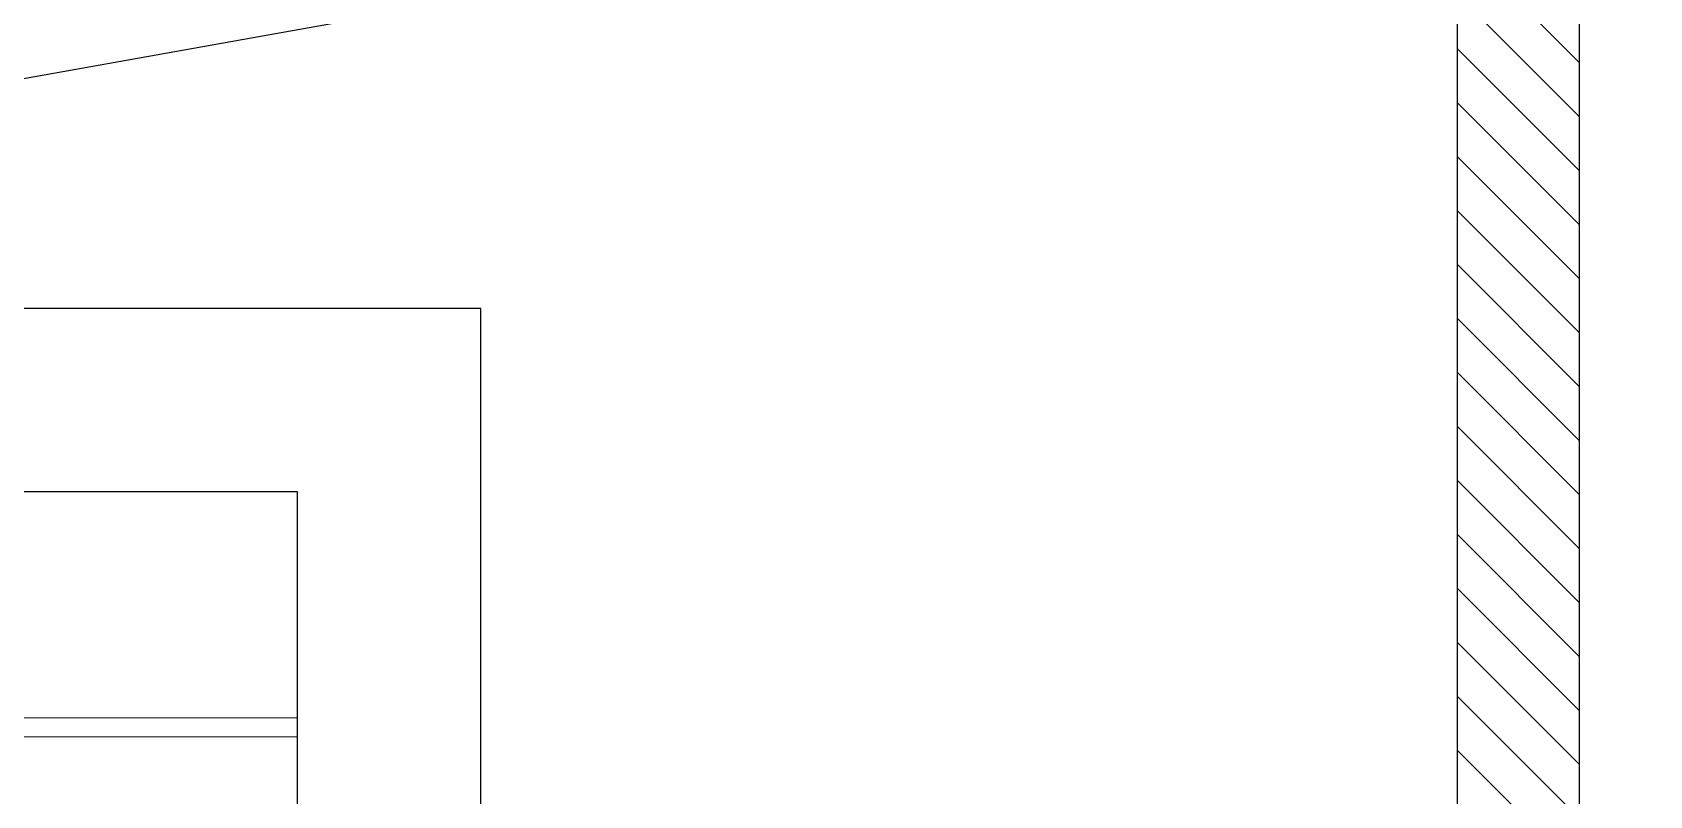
# Model space of a CAD drawing. Header units: metres. Extents: x 532643 to 533032, y 2673852 to 2674172.
# Drawn here: x 532833.742 to 532834.404, y 2674036.699 to 2674037.012 of the extents above; entities that cross this region are included whole.
import ezdxf

# ---------------------------------------------------------------- set-up
doc = ezdxf.new("R2010")
doc.units = ezdxf.units.M
doc.header["$MEASUREMENT"] = 0
doc.linetypes.add('HIDDEN', pattern=[0.375, 0.25, -0.125])
doc.layers.add('IDT', color=7, linetype='Continuous')

# ---------------------------------------------------------------- blocks, each defined once
blk = doc.blocks.new('IDT')
at = {"layer": 'IDT', "color": 7, "ltscale": 0.1}
blk.add_line((26.15614, 22.11077), (26.15614, 20.4105), dxfattribs=at)
at = {"layer": 'IDT', "color": 8, "ltscale": 0.1}
blk.add_line((26.15614, 22.11077), (26.15614, 20.4105), dxfattribs=at)
at = {"layer": 'IDT', "color": 7}
for p, q in [((26.20614, 22.06077), (26.20614, 20.4605)), ((26.60598, 21.66041), (26.60598, 20.86041)), ((26.60598, 20.86041), (27.40598, 20.86041))]:
    blk.add_line(p, q, dxfattribs=at)
at = {"layer": 'IDT', "color": 8}
for p, q in [((26.20614, 22.06077), (26.20614, 20.4605)), ((26.98082, 20.79969), (25.89842, 20.60631))]:
    blk.add_line(p, q, dxfattribs=at)
at = {"layer": 'IDT', "color": 253}
for p, q in [((26.68098, 21.58541), (26.68098, 20.93541)), ((26.68098, 20.93541), (27.33098, 20.93541))]:
    blk.add_line(p, q, dxfattribs=at)
at = {"layer": 'IDT', "color": 8, "linetype": 'Continuous'}
for p, q in [((26.20614, 21.0413), (26.15614, 21.0913)), ((26.20614, 21.0192), (26.15614, 21.0692)), ((26.20614, 20.9971), (26.15614, 21.0471)), ((26.20614, 20.97501), (26.15614, 21.02501)), ((26.20614, 20.95291), (26.15614, 21.00291)), ((26.20614, 20.93081), (26.15614, 20.98081)), ((26.20614, 20.90871), (26.15614, 20.95871)), ((26.20614, 20.88662), (26.15614, 20.93662)), ((26.20614, 20.86452), (26.15614, 20.91452)), ((26.20614, 20.84242), (26.15614, 20.89242)), ((26.20614, 20.82033), (26.15614, 20.87033)), ((26.20614, 20.79823), (26.15614, 20.84823)), ((26.20614, 20.77613), (26.15614, 20.82613)), ((26.20614, 20.75403), (26.15614, 20.80403)), ((26.20614, 20.73194), (26.15614, 20.78194)), ((26.20614, 20.70984), (26.15614, 20.75984))]:
    blk.add_line(p, q, dxfattribs=at)
at = {"layer": 'IDT', "color": 253, "linetype": 'HIDDEN', "lineweight": 0, "ltscale": 0.5}
blk.add_line((26.68098, 21.03574), (27.33098, 21.03574), dxfattribs=at)
at = {"layer": 'IDT', "color": 253, "lineweight": 0}
blk.add_line((26.68098, 21.02791), (27.33098, 21.02791), dxfattribs=at)

msp = doc.modelspace()

# ---------------------------------------------------------------- block references
at = {"layer": 'IDT', "color": 8, "rotation": 180}
msp.add_blockref('IDT', (532860.53128, 2674057.75885), dxfattribs=at)

doc.saveas('drawing.dxf')
